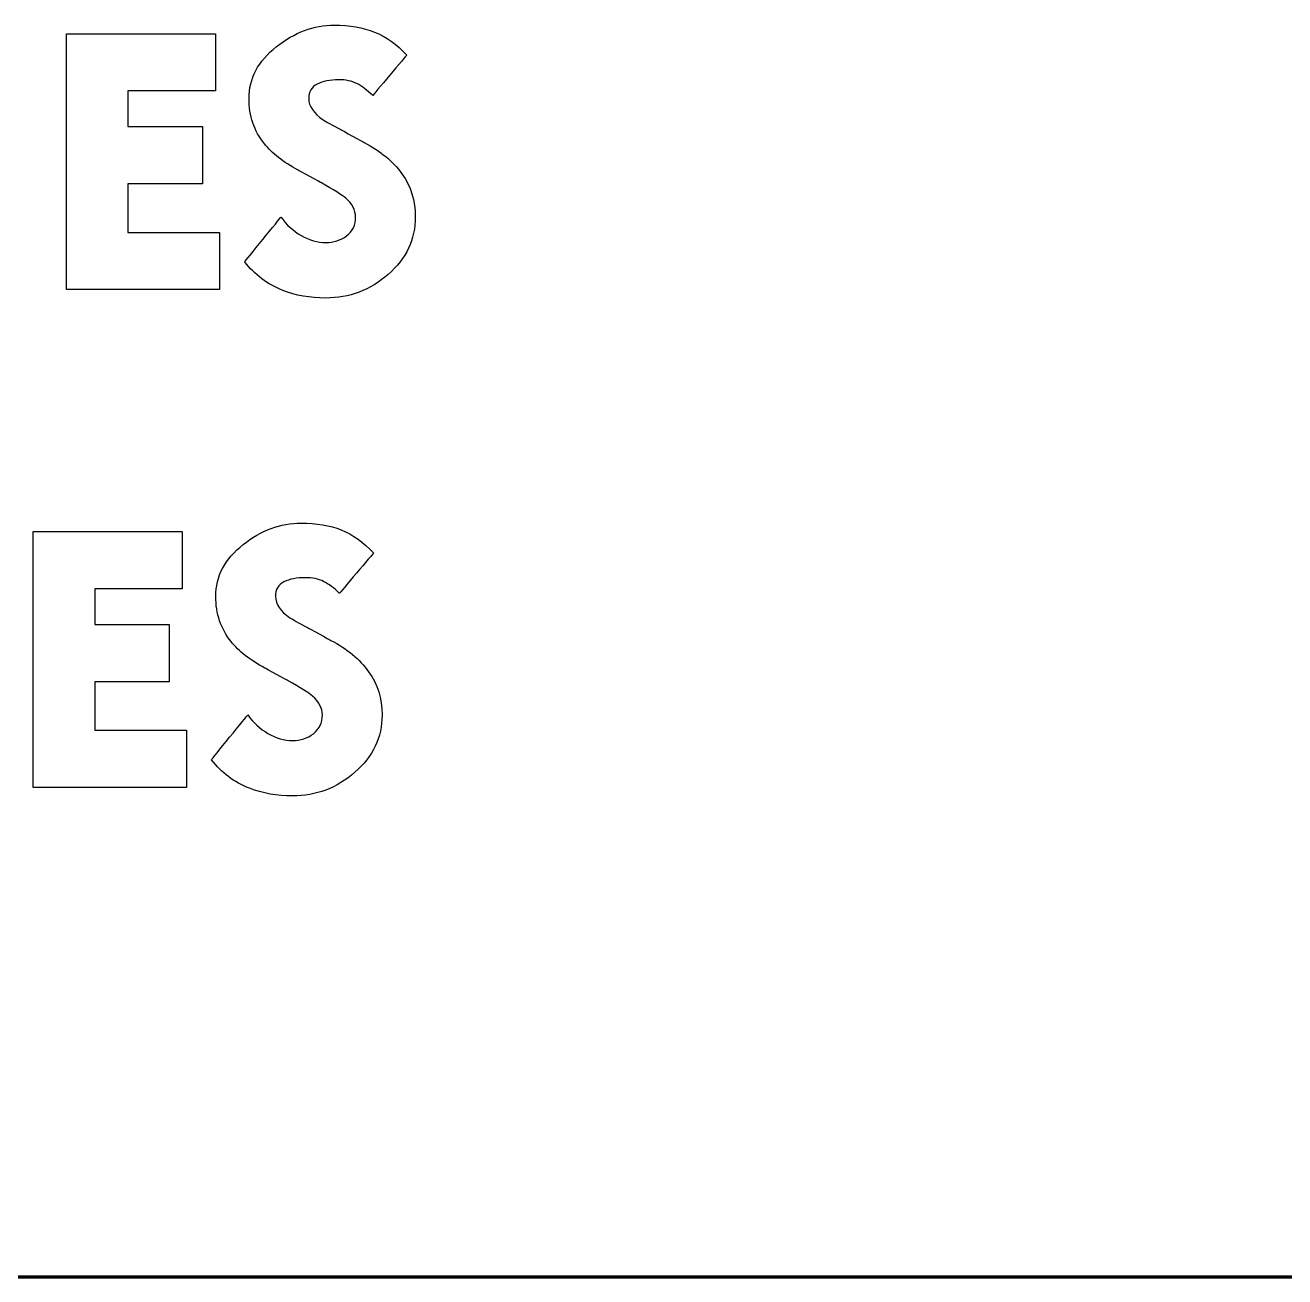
# Model space of a CAD drawing. Header units: inches. Extents: x 13 to 24.7, y 14 to 22.3.
# Drawn here: x 14.4765 to 14.7571, y 14.1794 to 14.4582 of the extents above; entities that cross this region are included whole.
import ezdxf
from ezdxf.enums import TextEntityAlignment as Align

# ---------------------------------------------------------------- set-up
doc = ezdxf.new("R2010")
doc.units = ezdxf.units.IN
doc.header["$MEASUREMENT"] = 0
doc.layers.add('RECUADRO', color=7, linetype='Continuous', lineweight=60)
doc.layers.add('RECUADRO_TEXTOS', color=7, linetype='Continuous')
doc.styles.add('ARIAL', font='arial.ttf')

# ---------------------------------------------------------------- blocks, each defined once
blk = doc.blocks.new('HOJA A4_REV1')
at = {"layer": 'RECUADRO', "lineweight": 80}
blk.add_line((5, 5), (292, 5), dxfattribs=at)
blk.add_line((5, 5), (292, 5), dxfattribs=at)
at = {"style": 'ARIAL', "flags": 9}
blk.add_attdef('WD_TB', (-40.3458, 229.7514), '', height=3, dxfattribs=at)
at = {"style": 'ARIAL'}
blk.add_attdef('ARCHIVO', (295.3791, 18.8834), '', height=2, rotation=90, dxfattribs=at)
blk.add_attdef('SECTION', text='', height=2.5, dxfattribs=at).set_placement((275.5036, 21.0602), align=Align.TOP_CENTER)
for tag, p, height in [('DESCRIPCION_001', (103.9876, 15.6447), 2.5), ('SH', (274.1297, 7.3094), 5), ('D', (267.802, 7.3035), 5)]:
    blk.add_attdef(tag, p, '', height=height, dxfattribs=at)
blk.add_attdef('TAB', text='', height=3.8, dxfattribs=at).set_placement((248.3966, 11.6521), align=Align.MIDDLE_CENTER)
blk.add_attdef('FECHA', text='', height=2.5, dxfattribs=at).set_placement((89.139, 9.3407), align=Align.MIDDLE)
at = {"layer": 'RECUADRO_TEXTOS', "style": 'ARIAL'}
for tag, height, p in [('01', 3, (64.1652, 19.5343)), ('DIBUJO', 2, (58.0567, 13.5563)), ('APROBO', 2, (58.0567, 7.8799))]:
    blk.add_attdef(tag, text='', height=height, dxfattribs=at).set_placement(p, align=Align.MIDDLE_LEFT)
for tag, p in [('PROYECTO_001', (168.1885, 15.5019)), ('CLIENTE_001', (168.1494, 6.7724))]:
    blk.add_attdef(tag, p, '', height=2.5, dxfattribs=at)
blk = doc.blocks.new('ALIMENTACION CIRCUITOS')
at = {"color": 142}
for points, knots in [([(38.7663, 11.9603), (38.7663, 11.9603), (38.8692, 12.0416), (38.9785, 12.0821), (39.0943, 12.0821)], [0.10714286, 0.10714286, 0.10714286, 0.10714286, 0.10714287, 0.14285714, 0.14285714, 0.14285714, 0.14285714]), ([(39.0943, 12.0821), (39.0943, 12.0821), (39.1812, 12.0821), (39.2571, 12.0693), (39.3223, 12.0435)], [0.14285714, 0.14285714, 0.14285714, 0.14285714, 0.14285715, 0.17857143, 0.17857143, 0.17857143, 0.17857143]), ([(37.5795, 10.5866), (37.5795, 10.5866), (37.5795, 10.5866), (37.5795, 12.0339), (37.5795, 12.0339)], [0.25, 0.25, 0.25, 0.25, 0.25000001, 0.33333333, 0.33333333, 0.33333333, 0.33333333]), ([(37.5795, 12.0339), (37.5795, 12.0339), (37.5795, 12.0339), (38.4214, 12.0339), (38.4214, 12.0339)], [0.33333333, 0.33333333, 0.33333333, 0.33333333, 0.33333334, 0.41666667, 0.41666667, 0.41666667, 0.41666667]), ([(38.4214, 12.0339), (38.4214, 12.0339), (38.4214, 12.0339), (38.4214, 11.7107), (38.4214, 11.7107)], [0.41666667, 0.41666667, 0.41666667, 0.41666667, 0.41666668, 0.5, 0.5, 0.5, 0.5]), ([(39.3223, 12.0435), (39.3223, 12.0435), (39.3874, 12.0178), (39.4481, 11.9744), (39.5044, 11.9133)], [0.17857143, 0.17857143, 0.17857143, 0.17857143, 0.17857144, 0.21428571, 0.21428571, 0.21428571, 0.21428571]), ([(38.6119, 11.6672), (38.6119, 11.6672), (38.6119, 11.7814), (38.6634, 11.8791), (38.7663, 11.9603)], [0.07142857, 0.07142857, 0.07142857, 0.07142857, 0.07142858, 0.10714286, 0.10714286, 0.10714286, 0.10714286]), ([(39.5044, 11.9133), (39.5044, 11.9133), (39.5044, 11.9133), (39.3115, 11.6841), (39.3115, 11.6841)], [0.21428571, 0.21428571, 0.21428571, 0.21428571, 0.21428572, 0.25, 0.25, 0.25, 0.25]), ([(39.1185, 11.7734), (39.1185, 11.7734), (39.0702, 11.7734), (39.0301, 11.7653), (38.9978, 11.7493)], [0.32142857, 0.32142857, 0.32142857, 0.32142857, 0.32142858, 0.35714286, 0.35714286, 0.35714286, 0.35714286]), ([(39.2222, 11.7516), (39.2222, 11.7516), (39.1932, 11.7662), (39.1587, 11.7734), (39.1185, 11.7734)], [0.28571429, 0.28571429, 0.28571429, 0.28571429, 0.2857143, 0.32142857, 0.32142857, 0.32142857, 0.32142857]), ([(38.4214, 11.7107), (38.4214, 11.7107), (38.4214, 11.7107), (37.9269, 11.7107), (37.9269, 11.7107)], [0.5, 0.5, 0.5, 0.5, 0.50000001, 0.58333333, 0.58333333, 0.58333333, 0.58333333]), ([(37.9269, 11.7107), (37.9269, 11.7107), (37.9269, 11.7107), (37.9269, 11.5081), (37.9269, 11.5081)], [0.58333333, 0.58333333, 0.58333333, 0.58333333, 0.58333334, 0.66666667, 0.66666667, 0.66666667, 0.66666667]), ([(38.9978, 11.7493), (38.9978, 11.7493), (38.9657, 11.7332), (38.9496, 11.7058), (38.9496, 11.6672)], [0.35714286, 0.35714286, 0.35714286, 0.35714286, 0.35714287, 0.39285714, 0.39285714, 0.39285714, 0.39285714]), ([(39.3115, 11.6841), (39.3115, 11.6841), (39.2809, 11.7147), (39.2511, 11.7372), (39.2222, 11.7516)], [0.25, 0.25, 0.25, 0.25, 0.25000001, 0.28571429, 0.28571429, 0.28571429, 0.28571429]), ([(38.6987, 11.4116), (38.6987, 11.4116), (38.6409, 11.4839), (38.6119, 11.5692), (38.6119, 11.6672)], [0.03571429, 0.03571429, 0.03571429, 0.03571429, 0.0357143, 0.07142857, 0.07142857, 0.07142857, 0.07142857]), ([(38.9496, 11.6672), (38.9496, 11.6672), (38.9496, 11.6239), (38.977, 11.5836), (39.0317, 11.5467)], [0.39285714, 0.39285714, 0.39285714, 0.39285714, 0.39285715, 0.42857143, 0.42857143, 0.42857143, 0.42857143]), ([(39.0317, 11.5467), (39.0317, 11.5467), (39.0461, 11.537), (39.0791, 11.5185), (39.1306, 11.4911)], [0.42857143, 0.42857143, 0.42857143, 0.42857143, 0.42857144, 0.46428571, 0.46428571, 0.46428571, 0.46428571]), ([(37.9269, 11.5081), (37.9269, 11.5081), (37.9269, 11.5081), (38.349, 11.5081), (38.349, 11.5081)], [0.66666667, 0.66666667, 0.66666667, 0.66666667, 0.66666668, 0.75, 0.75, 0.75, 0.75]), ([(38.349, 11.5081), (38.349, 11.5081), (38.349, 11.5081), (38.349, 11.1848), (38.349, 11.1848)], [0.75, 0.75, 0.75, 0.75, 0.75000001, 0.83333333, 0.83333333, 0.83333333, 0.83333333]), ([(39.1306, 11.4911), (39.1306, 11.4911), (39.1306, 11.4911), (39.2632, 11.4188), (39.2632, 11.4188)], [0.46428571, 0.46428571, 0.46428571, 0.46428571, 0.46428572, 0.5, 0.5, 0.5, 0.5]), ([(39.2632, 11.4188), (39.2632, 11.4188), (39.3548, 11.3706), (39.426, 11.3115), (39.4767, 11.2415)], [0.5, 0.5, 0.5, 0.5, 0.50000001, 0.53571429, 0.53571429, 0.53571429, 0.53571429]), ([(39.022, 11.1897), (39.022, 11.1897), (39.022, 11.1897), (38.8894, 11.262), (38.8894, 11.262)], [0.96428571, 0.96428571, 0.96428571, 0.96428571, 0.96428572, 1, 1, 1, 1]), ([(39.4767, 11.2415), (39.4767, 11.2415), (39.5273, 11.1715), (39.5527, 11.0899), (39.5527, 10.9967), (39.5527, 10.9967), (39.5527, 10.8696), (39.5016, 10.7615), (39.3995, 10.6722), (39.3995, 10.6722), (39.2974, 10.583), (39.1796, 10.5384), (39.0461, 10.5384), (39.0461, 10.5384), (38.9577, 10.5384), (38.8764, 10.5528), (38.8025, 10.5817)], [0.5357143, 0.5357143, 0.5357143, 0.5357143, 0.5357143, 0.5714286, 0.5714286, 0.5714286, 0.5714286, 0.6071429, 0.6071429, 0.6071429, 0.6071429, 0.6428571, 0.6428571, 0.6428571, 0.6428572, 0.6785714, 0.6785714, 0.6785714, 0.6785714]), ([(39.1595, 11.1028), (39.1595, 11.1028), (39.137, 11.1221), (39.0911, 11.1511), (39.022, 11.1897)], [0.92857143, 0.92857143, 0.92857143, 0.92857143, 0.92857144, 0.96428571, 0.96428571, 0.96428571, 0.96428571]), ([(38.349, 11.1848), (38.349, 11.1848), (38.349, 11.1848), (37.9269, 11.1848), (37.9269, 11.1848)], [0.83333333, 0.83333333, 0.83333333, 0.83333333, 0.83333334, 0.91666667, 0.91666667, 0.91666667, 0.91666667]), ([(37.9269, 11.1848), (37.9269, 11.1848), (37.9269, 11.1848), (37.9269, 10.9099), (37.9269, 10.9099)], [0.91666667, 0.91666667, 0.91666667, 0.91666667, 0.91666668, 1, 1, 1, 1]), ([(39.1643, 10.8906), (39.1643, 10.8906), (39.1981, 10.9163), (39.215, 10.9517), (39.215, 10.9967), (39.215, 10.9967), (39.215, 11.0353), (39.1964, 11.0706), (39.1595, 11.1028)], [0.85714286, 0.85714286, 0.85714286, 0.85714286, 0.85714287, 0.89285714, 0.89285714, 0.89285714, 0.89285715, 0.92857143, 0.92857143, 0.92857143, 0.92857143]), ([(38.5878, 10.7434), (38.5878, 10.7434), (38.5878, 10.7434), (38.7929, 10.9967), (38.7929, 10.9967)], [0.71428571, 0.71428571, 0.71428571, 0.71428571, 0.71428572, 0.75, 0.75, 0.75, 0.75]), ([(38.7929, 10.9967), (38.7929, 10.9967), (38.8234, 10.9533), (38.8616, 10.9183), (38.9074, 10.8917)], [0.75, 0.75, 0.75, 0.75, 0.75000001, 0.78571429, 0.78571429, 0.78571429, 0.78571429]), ([(38.4455, 10.9099), (38.4455, 10.9099), (38.4455, 10.9099), (38.4455, 10.5866), (38.4455, 10.5866)], [0.08333333, 0.08333333, 0.08333333, 0.08333333, 0.08333334, 0.16666667, 0.16666667, 0.16666667, 0.16666667]), ([(38.9074, 10.8917), (38.9074, 10.8917), (38.9533, 10.8652), (38.9994, 10.852), (39.0461, 10.852), (39.0461, 10.852), (39.0911, 10.852), (39.1306, 10.8648), (39.1643, 10.8906)], [0.78571429, 0.78571429, 0.78571429, 0.78571429, 0.7857143, 0.82142857, 0.82142857, 0.82142857, 0.82142858, 0.85714286, 0.85714286, 0.85714286, 0.85714286]), ([(38.8025, 10.5817), (38.8025, 10.5817), (38.7157, 10.6156), (38.6441, 10.6694), (38.5878, 10.7434)], [0.67857143, 0.67857143, 0.67857143, 0.67857143, 0.67857144, 0.71428571, 0.71428571, 0.71428571, 0.71428571]), ([(38.4455, 10.5866), (38.4455, 10.5866), (38.4455, 10.5866), (37.5795, 10.5866), (37.5795, 10.5866)], [0.16666667, 0.16666667, 0.16666667, 0.16666667, 0.16666668, 0.25, 0.25, 0.25, 0.25]), ([(38.5782, 9.143), (38.5782, 9.143), (38.6811, 9.2242), (38.7904, 9.2648), (38.9062, 9.2648)], [0.10714286, 0.10714286, 0.10714286, 0.10714286, 0.10714287, 0.14285714, 0.14285714, 0.14285714, 0.14285714]), ([(38.9062, 9.2648), (38.9062, 9.2648), (38.9931, 9.2648), (39.069, 9.2519), (39.1342, 9.2262)], [0.14285714, 0.14285714, 0.14285714, 0.14285714, 0.14285715, 0.17857143, 0.17857143, 0.17857143, 0.17857143]), ([(37.3914, 7.7692), (37.3914, 7.7692), (37.3914, 7.7692), (37.3914, 9.2165), (37.3914, 9.2165)], [0.25, 0.25, 0.25, 0.25, 0.25000001, 0.33333333, 0.33333333, 0.33333333, 0.33333333]), ([(37.3914, 9.2165), (37.3914, 9.2165), (37.3914, 9.2165), (38.2333, 9.2165), (38.2333, 9.2165)], [0.33333333, 0.33333333, 0.33333333, 0.33333333, 0.33333334, 0.41666667, 0.41666667, 0.41666667, 0.41666667]), ([(38.2333, 9.2165), (38.2333, 9.2165), (38.2333, 9.2165), (38.2333, 8.8933), (38.2333, 8.8933)], [0.41666667, 0.41666667, 0.41666667, 0.41666667, 0.41666668, 0.5, 0.5, 0.5, 0.5]), ([(39.1342, 9.2262), (39.1342, 9.2262), (39.1993, 9.2004), (39.26, 9.157), (39.3163, 9.0959)], [0.17857143, 0.17857143, 0.17857143, 0.17857143, 0.17857144, 0.21428571, 0.21428571, 0.21428571, 0.21428571]), ([(38.4238, 8.8499), (38.4238, 8.8499), (38.4238, 8.9641), (38.4753, 9.0618), (38.5782, 9.143)], [0.07142857, 0.07142857, 0.07142857, 0.07142857, 0.07142858, 0.10714286, 0.10714286, 0.10714286, 0.10714286]), ([(39.3163, 9.0959), (39.3163, 9.0959), (39.3163, 9.0959), (39.1234, 8.8667), (39.1234, 8.8667)], [0.21428571, 0.21428571, 0.21428571, 0.21428571, 0.21428572, 0.25, 0.25, 0.25, 0.25]), ([(38.8097, 8.9319), (38.8097, 8.9319), (38.7776, 8.9158), (38.7615, 8.8885), (38.7615, 8.8499)], [0.35714286, 0.35714286, 0.35714286, 0.35714286, 0.35714287, 0.39285714, 0.39285714, 0.39285714, 0.39285714]), ([(38.9304, 8.956), (38.9304, 8.956), (38.8821, 8.956), (38.842, 8.948), (38.8097, 8.9319)], [0.32142857, 0.32142857, 0.32142857, 0.32142857, 0.32142858, 0.35714286, 0.35714286, 0.35714286, 0.35714286]), ([(39.0341, 8.9343), (39.0341, 8.9343), (39.0051, 8.9488), (38.9706, 8.956), (38.9304, 8.956)], [0.28571429, 0.28571429, 0.28571429, 0.28571429, 0.2857143, 0.32142857, 0.32142857, 0.32142857, 0.32142857]), ([(39.1234, 8.8667), (39.1234, 8.8667), (39.0928, 8.8973), (39.063, 8.9198), (39.0341, 8.9343)], [0.25, 0.25, 0.25, 0.25, 0.25000001, 0.28571429, 0.28571429, 0.28571429, 0.28571429]), ([(38.2333, 8.8933), (38.2333, 8.8933), (38.2333, 8.8933), (37.7388, 8.8933), (37.7388, 8.8933)], [0.5, 0.5, 0.5, 0.5, 0.50000001, 0.58333333, 0.58333333, 0.58333333, 0.58333333]), ([(37.7388, 8.8933), (37.7388, 8.8933), (37.7388, 8.8933), (37.7388, 8.6907), (37.7388, 8.6907)], [0.58333333, 0.58333333, 0.58333333, 0.58333333, 0.58333334, 0.66666667, 0.66666667, 0.66666667, 0.66666667]), ([(38.5106, 8.5942), (38.5106, 8.5942), (38.4527, 8.6666), (38.4238, 8.7518), (38.4238, 8.8499)], [0.03571429, 0.03571429, 0.03571429, 0.03571429, 0.0357143, 0.07142857, 0.07142857, 0.07142857, 0.07142857]), ([(38.7615, 8.8499), (38.7615, 8.8499), (38.7615, 8.8065), (38.7888, 8.7662), (38.8435, 8.7293)], [0.39285714, 0.39285714, 0.39285714, 0.39285714, 0.39285715, 0.42857143, 0.42857143, 0.42857143, 0.42857143]), ([(38.8435, 8.7293), (38.8435, 8.7293), (38.858, 8.7197), (38.891, 8.7011), (38.9425, 8.6738)], [0.42857143, 0.42857143, 0.42857143, 0.42857143, 0.42857144, 0.46428571, 0.46428571, 0.46428571, 0.46428571]), ([(37.7388, 8.6907), (37.7388, 8.6907), (37.7388, 8.6907), (38.1609, 8.6907), (38.1609, 8.6907)], [0.66666667, 0.66666667, 0.66666667, 0.66666667, 0.66666668, 0.75, 0.75, 0.75, 0.75]), ([(38.1609, 8.6907), (38.1609, 8.6907), (38.1609, 8.6907), (38.1609, 8.3674), (38.1609, 8.3674)], [0.75, 0.75, 0.75, 0.75, 0.75000001, 0.83333333, 0.83333333, 0.83333333, 0.83333333]), ([(38.9425, 8.6738), (38.9425, 8.6738), (38.9425, 8.6738), (39.0751, 8.6014), (39.0751, 8.6014)], [0.46428571, 0.46428571, 0.46428571, 0.46428571, 0.46428572, 0.5, 0.5, 0.5, 0.5]), ([(39.0751, 8.6014), (39.0751, 8.6014), (39.1667, 8.5532), (39.2379, 8.4941), (39.2886, 8.4241)], [0.5, 0.5, 0.5, 0.5, 0.50000001, 0.53571429, 0.53571429, 0.53571429, 0.53571429]), ([(39.2886, 8.4241), (39.2886, 8.4241), (39.3392, 8.3542), (39.3646, 8.2726), (39.3646, 8.1793), (39.3646, 8.1793), (39.3646, 8.0522), (39.3135, 7.9441), (39.2114, 7.8549), (39.2114, 7.8549), (39.1093, 7.7656), (38.9915, 7.721), (38.858, 7.721), (38.858, 7.721), (38.7695, 7.721), (38.6883, 7.7354), (38.6144, 7.7644)], [0.5357143, 0.5357143, 0.5357143, 0.5357143, 0.5357143, 0.5714286, 0.5714286, 0.5714286, 0.5714286, 0.6071429, 0.6071429, 0.6071429, 0.6071429, 0.6428571, 0.6428571, 0.6428571, 0.6428572, 0.6785714, 0.6785714, 0.6785714, 0.6785714]), ([(38.8339, 8.3723), (38.8339, 8.3723), (38.8339, 8.3723), (38.7012, 8.4446), (38.7012, 8.4446)], [0.96428571, 0.96428571, 0.96428571, 0.96428571, 0.96428572, 1, 1, 1, 1]), ([(38.1609, 8.3674), (38.1609, 8.3674), (38.1609, 8.3674), (37.7388, 8.3674), (37.7388, 8.3674)], [0.83333333, 0.83333333, 0.83333333, 0.83333333, 0.83333334, 0.91666667, 0.91666667, 0.91666667, 0.91666667]), ([(37.7388, 8.3674), (37.7388, 8.3674), (37.7388, 8.3674), (37.7388, 8.0925), (37.7388, 8.0925)], [0.91666667, 0.91666667, 0.91666667, 0.91666667, 0.91666668, 1, 1, 1, 1]), ([(38.9714, 8.2855), (38.9714, 8.2855), (38.9488, 8.3048), (38.903, 8.3337), (38.8339, 8.3723)], [0.92857143, 0.92857143, 0.92857143, 0.92857143, 0.92857144, 0.96428571, 0.96428571, 0.96428571, 0.96428571]), ([(38.9762, 8.0732), (38.9762, 8.0732), (39.01, 8.0989), (39.0269, 8.1343), (39.0269, 8.1793), (39.0269, 8.1793), (39.0269, 8.2179), (39.0083, 8.2533), (38.9714, 8.2855)], [0.85714286, 0.85714286, 0.85714286, 0.85714286, 0.85714287, 0.89285714, 0.89285714, 0.89285714, 0.89285715, 0.92857143, 0.92857143, 0.92857143, 0.92857143]), ([(38.3997, 7.926), (38.3997, 7.926), (38.3997, 7.926), (38.6048, 8.1793), (38.6048, 8.1793)], [0.71428571, 0.71428571, 0.71428571, 0.71428571, 0.71428572, 0.75, 0.75, 0.75, 0.75]), ([(38.6048, 8.1793), (38.6048, 8.1793), (38.6353, 8.1359), (38.6734, 8.1009), (38.7193, 8.0743)], [0.75, 0.75, 0.75, 0.75, 0.75000001, 0.78571429, 0.78571429, 0.78571429, 0.78571429]), ([(38.2574, 8.0925), (38.2574, 8.0925), (38.2574, 8.0925), (38.2574, 7.7692), (38.2574, 7.7692)], [0.08333333, 0.08333333, 0.08333333, 0.08333333, 0.08333334, 0.16666667, 0.16666667, 0.16666667, 0.16666667]), ([(38.7193, 8.0743), (38.7193, 8.0743), (38.7651, 8.0478), (38.8113, 8.0346), (38.858, 8.0346), (38.858, 8.0346), (38.903, 8.0346), (38.9425, 8.0475), (38.9762, 8.0732)], [0.78571429, 0.78571429, 0.78571429, 0.78571429, 0.7857143, 0.82142857, 0.82142857, 0.82142857, 0.82142858, 0.85714286, 0.85714286, 0.85714286, 0.85714286]), ([(38.6144, 7.7644), (38.6144, 7.7644), (38.5276, 7.7982), (38.456, 7.852), (38.3997, 7.926)], [0.67857143, 0.67857143, 0.67857143, 0.67857143, 0.67857144, 0.71428571, 0.71428571, 0.71428571, 0.71428571]), ([(38.2574, 7.7692), (38.2574, 7.7692), (38.2574, 7.7692), (37.3914, 7.7692), (37.3914, 7.7692)], [0.16666667, 0.16666667, 0.16666667, 0.16666667, 0.16666668, 0.25, 0.25, 0.25, 0.25])]:
    blk.add_open_spline(points, degree=3, knots=knots, dxfattribs=at)
for points in [[(38.8894, 11.262), (38.8057, 11.3071), (38.7422, 11.3569), (38.6987, 11.4116)], [(37.9269, 10.9099), (37.9269, 10.9099), (38.4455, 10.9099), (38.4455, 10.9099)], [(38.7012, 8.4446), (38.6176, 8.4897), (38.5541, 8.5395), (38.5106, 8.5942)], [(37.7388, 8.0925), (37.7388, 8.0925), (38.2574, 8.0925), (38.2574, 8.0925)]]:
    blk.add_open_spline(points, degree=3, dxfattribs=at)
blk.add_blockref('HOJA A4_REV1', (0, 0))

msp = doc.modelspace()

# ---------------------------------------------------------------- block references
at = {"xscale": 0.03937007874015748, "yscale": 0.03937007874015748, "zscale": 0.03937007874015748}
msp.add_blockref('ALIMENTACION CIRCUITOS', (13.0062, 13.98252), dxfattribs=at)

doc.saveas('drawing.dxf')
